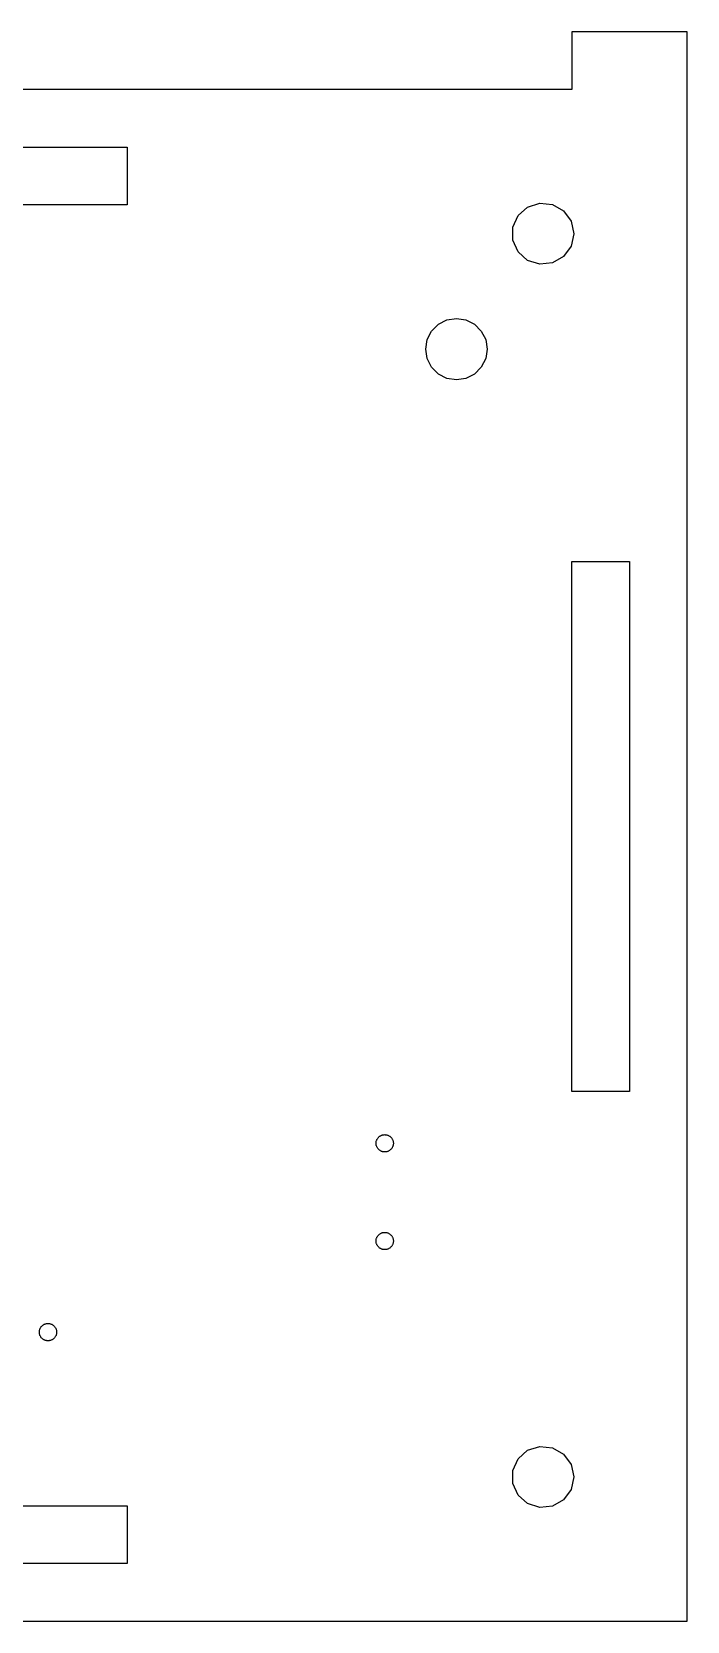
# Model space of a CAD drawing. Header units: metres. Extents: x 0 to 786, y 0 to 155.
# Drawn here: x 248.5 to 282.6, y 0 to 82.6 of the extents above; entities that cross this region are included whole.
import ezdxf

# ---------------------------------------------------------------- set-up
doc = ezdxf.new("R2010")
doc.units = ezdxf.units.M

msp = doc.modelspace()

# ---------------------------------------------------------------- linework, layer by layer
for p, q in [((282.61, 82.6465), (276.61, 82.6465)), ((276.61, 82.6465), (276.61, 79.6465)), ((282.61, 0), (282.61, 82.6465)), ((276.61, 79.6465), (199.74, 79.6465)), ((222.863, 76.6465), (253.487, 76.6465)), ((253.487, 76.6465), (253.487, 73.6465)), ((253.487, 73.6465), (222.863, 73.6465)), ((274.31, 73.5321), (274.943, 73.7377)), ((274.943, 73.7377), (275.604, 73.6682)), ((275.604, 73.6682), (276.181, 73.3355)), ((273.545, 72.4792), (273.816, 73.087)), ((273.816, 73.087), (274.31, 73.5321)), ((276.181, 73.3355), (276.572, 72.7973)), ((276.572, 72.7973), (276.71, 72.1465)), ((273.545, 71.8138), (273.545, 72.4792)), ((276.71, 72.1465), (276.572, 71.4957)), ((273.816, 71.206), (273.545, 71.8138)), ((274.31, 70.7609), (273.816, 71.206)), ((276.572, 71.4957), (276.181, 70.9575)), ((274.943, 70.5553), (274.31, 70.7609)), ((275.604, 70.6248), (274.943, 70.5553)), ((276.181, 70.9575), (275.604, 70.6248)), ((269.088, 66.6409), (269.316, 67.087)), ((269.316, 67.087), (269.67, 67.4409)), ((269.67, 67.4409), (270.116, 67.6682)), ((270.116, 67.6682), (270.61, 67.7465)), ((270.61, 67.7465), (271.104, 67.6682)), ((271.104, 67.6682), (271.55, 67.4409)), ((271.55, 67.4409), (271.904, 67.087)), ((271.904, 67.087), (272.132, 66.6409)), ((269.01, 66.1465), (269.088, 66.6409)), ((269.088, 65.6521), (269.01, 66.1465)), ((272.132, 66.6409), (272.21, 66.1465)), ((272.21, 66.1465), (272.132, 65.6521)), ((269.316, 65.206), (269.088, 65.6521)), ((272.132, 65.6521), (271.904, 65.206)), ((269.67, 64.8521), (269.316, 65.206)), ((270.116, 64.6248), (269.67, 64.8521)), ((270.61, 64.5465), (270.116, 64.6248)), ((271.104, 64.6248), (270.61, 64.5465)), ((271.55, 64.8521), (271.104, 64.6248)), ((271.904, 65.206), (271.55, 64.8521)), ((276.61, 27.5488), (276.61, 55.0977)), ((276.61, 55.0977), (279.61, 55.0977)), ((279.61, 55.0977), (279.61, 27.5488)), ((279.61, 27.5488), (276.61, 27.5488)), ((266.43, 24.85), (266.431, 24.8783)), ((266.431, 24.8217), (266.43, 24.85)), ((266.431, 24.8783), (266.434, 24.9064)), ((266.434, 24.7936), (266.431, 24.8217)), ((266.434, 24.9064), (266.438, 24.9343)), ((266.438, 24.9343), (266.444, 24.9619)), ((266.444, 24.9619), (266.452, 24.989)), ((266.452, 24.989), (266.462, 25.0157)), ((266.462, 25.0157), (266.473, 25.0416)), ((266.473, 25.0416), (266.486, 25.0668)), ((266.486, 25.0668), (266.5, 25.0911)), ((266.5, 25.0911), (266.516, 25.1145)), ((266.516, 25.1145), (266.533, 25.1368)), ((266.533, 25.1368), (266.552, 25.158)), ((266.552, 25.158), (266.572, 25.178)), ((266.572, 25.178), (266.593, 25.1967)), ((266.593, 25.1967), (266.615, 25.2141)), ((266.615, 25.2141), (266.639, 25.2299)), ((266.639, 25.2299), (266.663, 25.2443)), ((266.663, 25.2443), (266.688, 25.2572)), ((266.688, 25.2572), (266.714, 25.2684)), ((266.714, 25.2684), (266.741, 25.278)), ((266.741, 25.278), (266.768, 25.2859)), ((266.768, 25.2859), (266.796, 25.292)), ((266.796, 25.292), (266.824, 25.2964)), ((266.824, 25.2964), (266.852, 25.2991)), ((266.852, 25.2991), (266.88, 25.3)), ((266.88, 25.3), (266.908, 25.2991)), ((266.908, 25.2991), (266.936, 25.2964)), ((266.936, 25.2964), (266.964, 25.292)), ((266.964, 25.292), (266.992, 25.2859)), ((266.992, 25.2859), (267.019, 25.278)), ((267.019, 25.278), (267.046, 25.2684)), ((267.046, 25.2684), (267.072, 25.2572)), ((267.072, 25.2572), (267.097, 25.2443)), ((267.097, 25.2443), (267.121, 25.2299)), ((267.121, 25.2299), (267.144, 25.2141)), ((267.144, 25.2141), (267.167, 25.1967)), ((267.167, 25.1967), (267.188, 25.178)), ((267.188, 25.178), (267.208, 25.158)), ((267.208, 25.158), (267.227, 25.1368)), ((267.227, 25.1368), (267.244, 25.1145)), ((267.244, 25.1145), (267.26, 25.0911)), ((267.26, 25.0911), (267.274, 25.0668)), ((267.274, 25.0668), (267.287, 25.0416)), ((267.287, 25.0416), (267.298, 25.0157)), ((267.298, 25.0157), (267.308, 24.989)), ((267.308, 24.989), (267.316, 24.9619)), ((267.316, 24.9619), (267.322, 24.9343)), ((267.322, 24.9343), (267.326, 24.9064)), ((267.326, 24.9064), (267.329, 24.8783)), ((267.329, 24.8217), (267.326, 24.7936)), ((267.329, 24.8783), (267.33, 24.85)), ((267.33, 24.85), (267.329, 24.8217)), ((266.438, 24.7657), (266.434, 24.7936)), ((266.444, 24.7381), (266.438, 24.7657)), ((266.452, 24.7109), (266.444, 24.7381)), ((266.462, 24.6843), (266.452, 24.7109)), ((266.473, 24.6584), (266.462, 24.6843)), ((266.486, 24.6332), (266.473, 24.6584)), ((266.5, 24.6089), (266.486, 24.6332)), ((266.516, 24.5855), (266.5, 24.6089)), ((266.533, 24.5632), (266.516, 24.5855)), ((266.552, 24.5419), (266.533, 24.5632)), ((266.572, 24.522), (266.552, 24.5419)), ((266.593, 24.5033), (266.572, 24.522)), ((266.615, 24.4859), (266.593, 24.5033)), ((266.639, 24.47), (266.615, 24.4859)), ((266.663, 24.4557), (266.639, 24.47)), ((266.688, 24.4428), (266.663, 24.4557)), ((266.714, 24.4316), (266.688, 24.4428)), ((266.741, 24.422), (266.714, 24.4316)), ((266.768, 24.4141), (266.741, 24.422)), ((266.796, 24.408), (266.768, 24.4141)), ((266.824, 24.4035), (266.796, 24.408)), ((266.852, 24.4009), (266.824, 24.4035)), ((266.88, 24.4), (266.852, 24.4009)), ((266.908, 24.4009), (266.88, 24.4)), ((266.936, 24.4035), (266.908, 24.4009)), ((266.964, 24.408), (266.936, 24.4035)), ((266.992, 24.4141), (266.964, 24.408)), ((267.019, 24.422), (266.992, 24.4141)), ((267.046, 24.4316), (267.019, 24.422)), ((267.072, 24.4428), (267.046, 24.4316)), ((267.097, 24.4557), (267.072, 24.4428)), ((267.121, 24.47), (267.097, 24.4557)), ((267.144, 24.4859), (267.121, 24.47)), ((267.167, 24.5033), (267.144, 24.4859)), ((267.188, 24.522), (267.167, 24.5033)), ((267.208, 24.5419), (267.188, 24.522)), ((267.227, 24.5632), (267.208, 24.5419)), ((267.244, 24.5855), (267.227, 24.5632)), ((267.26, 24.6089), (267.244, 24.5855)), ((267.274, 24.6332), (267.26, 24.6089)), ((267.287, 24.6584), (267.274, 24.6332)), ((267.298, 24.6843), (267.287, 24.6584)), ((267.308, 24.7109), (267.298, 24.6843)), ((267.316, 24.7381), (267.308, 24.7109)), ((267.322, 24.7657), (267.316, 24.7381)), ((267.326, 24.7936), (267.322, 24.7657)), ((266.434, 19.8264), (266.438, 19.8543)), ((266.438, 19.8543), (266.444, 19.8819)), ((266.444, 19.8819), (266.452, 19.9091)), ((266.452, 19.9091), (266.462, 19.9357)), ((266.462, 19.9357), (266.473, 19.9616)), ((266.473, 19.9616), (266.486, 19.9868)), ((266.486, 19.9868), (266.5, 20.0111)), ((266.5, 20.0111), (266.516, 20.0345)), ((266.516, 20.0345), (266.533, 20.0568)), ((266.533, 20.0568), (266.552, 20.078)), ((266.552, 20.078), (266.572, 20.098)), ((266.572, 20.098), (266.593, 20.1167)), ((266.593, 20.1167), (266.615, 20.134)), ((266.615, 20.134), (266.639, 20.1499)), ((266.639, 20.1499), (266.663, 20.1643)), ((266.663, 20.1643), (266.688, 20.1772)), ((266.688, 20.1772), (266.714, 20.1884)), ((266.714, 20.1884), (266.741, 20.198)), ((266.741, 20.198), (266.768, 20.2059)), ((266.768, 20.2059), (266.796, 20.212)), ((266.796, 20.212), (266.824, 20.2164)), ((266.824, 20.2164), (266.852, 20.2191)), ((266.852, 20.2191), (266.88, 20.22)), ((266.88, 20.22), (266.908, 20.2191)), ((266.908, 20.2191), (266.936, 20.2164)), ((266.936, 20.2164), (266.964, 20.212)), ((266.964, 20.212), (266.992, 20.2059)), ((266.992, 20.2059), (267.019, 20.198)), ((267.019, 20.198), (267.046, 20.1884)), ((267.046, 20.1884), (267.072, 20.1772)), ((267.072, 20.1772), (267.097, 20.1643)), ((267.097, 20.1643), (267.121, 20.1499)), ((267.121, 20.1499), (267.144, 20.134)), ((267.144, 20.134), (267.167, 20.1167)), ((267.167, 20.1167), (267.188, 20.098)), ((267.188, 20.098), (267.208, 20.078)), ((267.208, 20.078), (267.227, 20.0568)), ((267.227, 20.0568), (267.244, 20.0345)), ((267.244, 20.0345), (267.26, 20.0111)), ((267.26, 20.0111), (267.274, 19.9868)), ((267.274, 19.9868), (267.287, 19.9616)), ((267.287, 19.9616), (267.298, 19.9357)), ((267.298, 19.9357), (267.308, 19.9091)), ((267.308, 19.9091), (267.316, 19.8819)), ((267.316, 19.8819), (267.322, 19.8543)), ((267.322, 19.8543), (267.326, 19.8264)), ((266.43, 19.77), (266.431, 19.7982)), ((266.431, 19.7417), (266.43, 19.77)), ((266.431, 19.7982), (266.434, 19.8264)), ((266.434, 19.7136), (266.431, 19.7417)), ((266.438, 19.6857), (266.434, 19.7136)), ((266.444, 19.6581), (266.438, 19.6857)), ((266.452, 19.6309), (266.444, 19.6581)), ((266.462, 19.6043), (266.452, 19.6309)), ((266.473, 19.5784), (266.462, 19.6043)), ((266.486, 19.5532), (266.473, 19.5784)), ((266.5, 19.5289), (266.486, 19.5532)), ((266.516, 19.5055), (266.5, 19.5289)), ((266.533, 19.4832), (266.516, 19.5055)), ((266.552, 19.4619), (266.533, 19.4832)), ((266.572, 19.442), (266.552, 19.4619)), ((266.593, 19.4233), (266.572, 19.442)), ((266.615, 19.4059), (266.593, 19.4233)), ((266.639, 19.39), (266.615, 19.4059)), ((266.663, 19.3757), (266.639, 19.39)), ((266.688, 19.3628), (266.663, 19.3757)), ((266.714, 19.3516), (266.688, 19.3628)), ((266.741, 19.342), (266.714, 19.3516)), ((266.768, 19.3341), (266.741, 19.342)), ((266.796, 19.328), (266.768, 19.3341)), ((266.824, 19.3235), (266.796, 19.328)), ((266.852, 19.3209), (266.824, 19.3235)), ((266.88, 19.32), (266.852, 19.3209)), ((266.908, 19.3209), (266.88, 19.32)), ((266.936, 19.3235), (266.908, 19.3209)), ((266.964, 19.328), (266.936, 19.3235)), ((266.992, 19.3341), (266.964, 19.328)), ((267.019, 19.342), (266.992, 19.3341)), ((267.046, 19.3516), (267.019, 19.342)), ((267.072, 19.3628), (267.046, 19.3516)), ((267.097, 19.3757), (267.072, 19.3628)), ((267.121, 19.39), (267.097, 19.3757)), ((267.144, 19.4059), (267.121, 19.39)), ((267.167, 19.4233), (267.144, 19.4059)), ((267.188, 19.442), (267.167, 19.4233)), ((267.208, 19.4619), (267.188, 19.442)), ((267.227, 19.4832), (267.208, 19.4619)), ((267.244, 19.5055), (267.227, 19.4832)), ((267.26, 19.5289), (267.244, 19.5055)), ((267.274, 19.5532), (267.26, 19.5289)), ((267.287, 19.5784), (267.274, 19.5532)), ((267.298, 19.6043), (267.287, 19.5784)), ((267.308, 19.6309), (267.298, 19.6043)), ((267.316, 19.6581), (267.308, 19.6309)), ((267.322, 19.6857), (267.316, 19.6581)), ((267.326, 19.7136), (267.322, 19.6857)), ((267.326, 19.8264), (267.329, 19.7982)), ((267.329, 19.7417), (267.326, 19.7136)), ((267.329, 19.7982), (267.33, 19.77)), ((267.33, 19.77), (267.329, 19.7417)), ((248.92, 15.03), (248.921, 15.0582)), ((248.921, 15.0017), (248.92, 15.03)), ((248.921, 15.0582), (248.924, 15.0864)), ((248.924, 14.9736), (248.921, 15.0017)), ((248.924, 15.0864), (248.928, 15.1143)), ((248.928, 14.9457), (248.924, 14.9736)), ((248.928, 15.1143), (248.934, 15.1419)), ((248.934, 14.9181), (248.928, 14.9457)), ((248.934, 15.1419), (248.942, 15.1691)), ((248.942, 14.8909), (248.934, 14.9181)), ((248.942, 15.1691), (248.952, 15.1956)), ((248.952, 14.8643), (248.942, 14.8909)), ((248.952, 15.1956), (248.963, 15.2216)), ((248.963, 15.2216), (248.976, 15.2468)), ((248.976, 15.2468), (248.99, 15.2711)), ((248.99, 15.2711), (249.006, 15.2945)), ((249.006, 15.2945), (249.023, 15.3168)), ((249.023, 15.3168), (249.042, 15.338)), ((249.042, 15.338), (249.062, 15.358)), ((249.062, 15.358), (249.083, 15.3767)), ((249.083, 15.3767), (249.105, 15.394)), ((249.105, 15.394), (249.129, 15.4099)), ((249.129, 15.4099), (249.153, 15.4243)), ((249.153, 15.4243), (249.178, 15.4372)), ((249.178, 15.4372), (249.204, 15.4484)), ((249.204, 15.4484), (249.231, 15.458)), ((249.231, 15.458), (249.258, 15.4659)), ((249.258, 15.4659), (249.286, 15.472)), ((249.286, 15.472), (249.314, 15.4764)), ((249.314, 15.4764), (249.342, 15.4791)), ((249.342, 15.4791), (249.37, 15.48)), ((249.37, 15.48), (249.398, 15.4791)), ((249.398, 15.4791), (249.426, 15.4764)), ((249.426, 15.4764), (249.454, 15.472)), ((249.454, 15.472), (249.482, 15.4659)), ((249.482, 15.4659), (249.509, 15.458)), ((249.509, 15.458), (249.536, 15.4484)), ((249.536, 15.4484), (249.562, 15.4372)), ((249.562, 15.4372), (249.587, 15.4243)), ((249.587, 15.4243), (249.611, 15.4099)), ((249.611, 15.4099), (249.634, 15.394)), ((249.634, 15.394), (249.657, 15.3767)), ((249.657, 15.3767), (249.678, 15.358)), ((249.678, 15.358), (249.698, 15.338)), ((249.698, 15.338), (249.717, 15.3168)), ((249.717, 15.3168), (249.734, 15.2945)), ((249.734, 15.2945), (249.75, 15.2711)), ((249.75, 15.2711), (249.764, 15.2468)), ((249.764, 15.2468), (249.777, 15.2216)), ((249.777, 15.2216), (249.788, 15.1956)), ((249.788, 15.1956), (249.798, 15.1691)), ((249.798, 14.8909), (249.788, 14.8643)), ((249.798, 15.1691), (249.806, 15.1419)), ((249.806, 14.9181), (249.798, 14.8909)), ((249.806, 15.1419), (249.812, 15.1143)), ((249.812, 14.9457), (249.806, 14.9181)), ((249.812, 15.1143), (249.816, 15.0864)), ((249.816, 14.9736), (249.812, 14.9457)), ((249.816, 15.0864), (249.819, 15.0582)), ((249.819, 15.0017), (249.816, 14.9736)), ((249.819, 15.0582), (249.82, 15.03)), ((249.82, 15.03), (249.819, 15.0017)), ((248.963, 14.8384), (248.952, 14.8643)), ((248.976, 14.8132), (248.963, 14.8384)), ((248.99, 14.7889), (248.976, 14.8132)), ((249.006, 14.7655), (248.99, 14.7889)), ((249.023, 14.7431), (249.006, 14.7655)), ((249.042, 14.7219), (249.023, 14.7431)), ((249.062, 14.702), (249.042, 14.7219)), ((249.083, 14.6833), (249.062, 14.702)), ((249.105, 14.6659), (249.083, 14.6833)), ((249.129, 14.65), (249.105, 14.6659)), ((249.153, 14.6357), (249.129, 14.65)), ((249.178, 14.6228), (249.153, 14.6357)), ((249.204, 14.6116), (249.178, 14.6228)), ((249.231, 14.602), (249.204, 14.6116)), ((249.258, 14.5941), (249.231, 14.602)), ((249.286, 14.588), (249.258, 14.5941)), ((249.314, 14.5835), (249.286, 14.588)), ((249.342, 14.5809), (249.314, 14.5835)), ((249.37, 14.58), (249.342, 14.5809)), ((249.398, 14.5809), (249.37, 14.58)), ((249.426, 14.5835), (249.398, 14.5809)), ((249.454, 14.588), (249.426, 14.5835)), ((249.482, 14.5941), (249.454, 14.588)), ((249.509, 14.602), (249.482, 14.5941)), ((249.536, 14.6116), (249.509, 14.602)), ((249.562, 14.6228), (249.536, 14.6116)), ((249.587, 14.6357), (249.562, 14.6228)), ((249.611, 14.65), (249.587, 14.6357)), ((249.634, 14.6659), (249.611, 14.65)), ((249.657, 14.6833), (249.634, 14.6659)), ((249.678, 14.702), (249.657, 14.6833)), ((249.698, 14.7219), (249.678, 14.702)), ((249.717, 14.7431), (249.698, 14.7219)), ((249.734, 14.7655), (249.717, 14.7431)), ((249.75, 14.7889), (249.734, 14.7655)), ((249.764, 14.8132), (249.75, 14.7889)), ((249.777, 14.8384), (249.764, 14.8132)), ((249.788, 14.8643), (249.777, 14.8384)), ((274.31, 8.8856), (274.943, 9.0912)), ((274.943, 9.0912), (275.604, 9.0217)), ((273.545, 7.8327), (273.816, 8.4404)), ((273.816, 8.4404), (274.31, 8.8856)), ((275.604, 9.0217), (276.181, 8.689)), ((276.181, 8.689), (276.572, 8.1508)), ((273.545, 7.1673), (273.545, 7.8327)), ((276.572, 8.1508), (276.71, 7.5)), ((276.71, 7.5), (276.572, 6.8492)), ((273.816, 6.5595), (273.545, 7.1673)), ((276.572, 6.8492), (276.181, 6.311)), ((222.863, 6), (253.487, 6)), ((253.487, 6), (253.487, 3)), ((274.31, 6.1143), (273.816, 6.5595)), ((274.943, 5.9088), (274.31, 6.1143)), ((275.604, 5.9783), (274.943, 5.9088)), ((276.181, 6.311), (275.604, 5.9783)), ((253.487, 3), (222.863, 3)), ((193.74, 0), (282.61, 0))]:
    msp.add_line(p, q)

doc.saveas('drawing.dxf')
